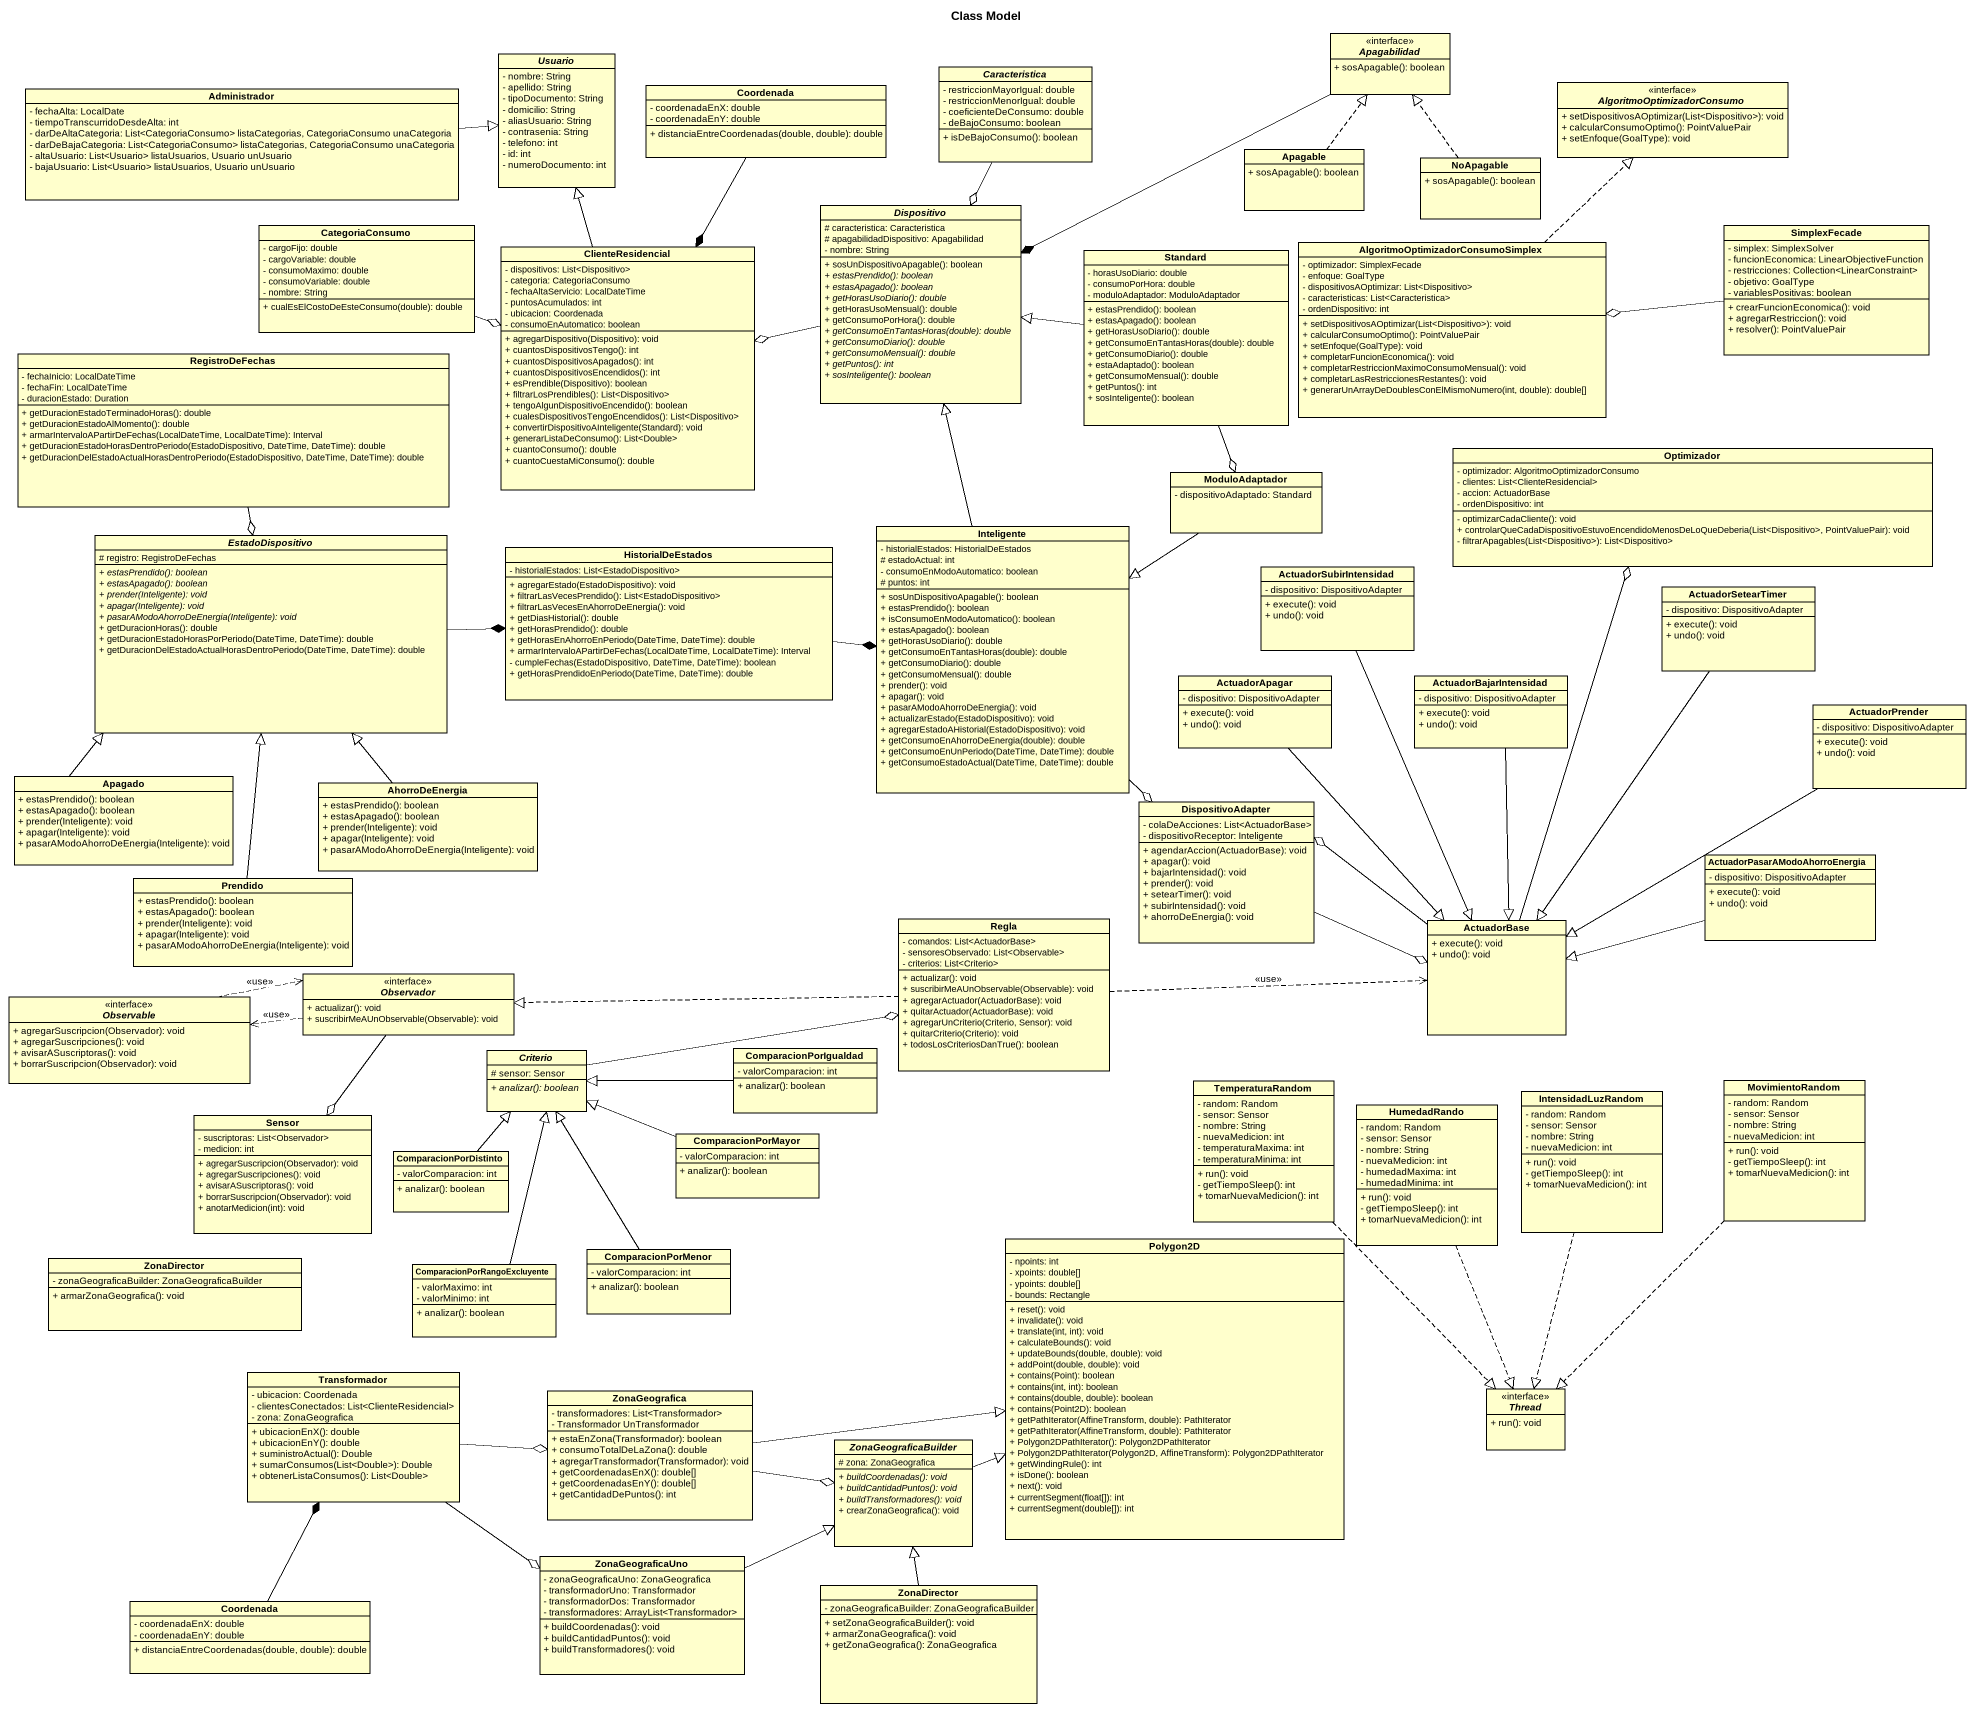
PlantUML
@startuml
title Class Model
hide circle
hide empty members
skinparam classAttributeIconSize 0
interface Apagabilidad {
  + sosApagable(): boolean
}
class Administrador {
  - fechaAlta: LocalDate
  - tiempoTranscurridoDesdeAlta: int
  - darDeAltaCategoria: List<CategoriaConsumo> listaCategorias, CategoriaConsumo unaCategoria
  - darDeBajaCategoria: List<CategoriaConsumo> listaCategorias, CategoriaConsumo unaCategoria
  - altaUsuario: List<Usuario> listaUsuarios, Usuario unUsuario
  - bajaUsuario: List<Usuario> listaUsuarios, Usuario unUsuario
}
abstract class Usuario {
  - nombre: String
  - apellido: String
  - tipoDocumento: String
  - domicilio: String
  - aliasUsuario: String
  - contrasenia: String
  - telefono: int
  - id: int
  - numeroDocumento: int
}
class Coordenada {
  - coordenadaEnX: double
  - coordenadaEnY: double
  + distanciaEntreCoordenadas(double, double): double
}
abstract class Caracteristica {
  - restriccionMayorIgual: double
  - restriccionMenorIgual: double
  - coeficienteDeConsumo: double
  - deBajoConsumo: boolean
  + isDeBajoConsumo(): boolean
}
interface AlgoritmoOptimizadorConsumo {
  + setDispositivosAOptimizar(List<Dispositivo>): void
  + calcularConsumoOptimo(): PointValuePair
  + setEnfoque(GoalType): void
}
class Apagable {
  + sosApagable(): boolean
}
class NoApagable {
  + sosApagable(): boolean
}
abstract class Dispositivo {
  # caracteristica: Caracteristica
  # apagabilidadDispositivo: Apagabilidad
  - nombre: String
  + sosUnDispositivoApagable(): boolean
  {abstract} + estasPrendido(): boolean
  {abstract} + estasApagado(): boolean
  {abstract} + getHorasUsoDiario(): double
  + getHorasUsoMensual(): double
  + getConsumoPorHora(): double
  {abstract} + getConsumoEnTantasHoras(double): double
  {abstract} + getConsumoDiario(): double
  {abstract} + getConsumoMensual(): double
  {abstract} + getPuntos(): int
  {abstract} + sosInteligente(): boolean
}
class CategoriaConsumo {
  - cargoFijo: double
  - cargoVariable: double
  - consumoMaximo: double
  - consumoVariable: double
  - nombre: String
  + cualEsElCostoDeEsteConsumo(double): double
}
class ClienteResidencial {
  - dispositivos: List<Dispositivo>
  - categoria: CategoriaConsumo
  - fechaAltaServicio: LocalDateTime
  - puntosAcumulados: int
  - ubicacion: Coordenada
  - consumoEnAutomatico: boolean
  + agregarDispositivo(Dispositivo): void
  + cuantosDispositivosTengo(): int
  + cuantosDispositivosApagados(): int
  + cuantosDispositivosEncendidos(): int
  + esPrendible(Dispositivo): boolean
  + filtrarLosPrendibles(): List<Dispositivo>
  + tengoAlgunDispositivoEncendido(): boolean
  + cualesDispositivosTengoEncendidos(): List<Dispositivo>
  + convertirDispositivoAInteligente(Standard): void
  + generarListaDeConsumo(): List<Double>
  + cuantoConsumo(): double
  + cuantoCuestaMiConsumo(): double
}
class Standard {
  - horasUsoDiario: double
  - consumoPorHora: double
  - moduloAdaptador: ModuloAdaptador
  + estasPrendido(): boolean
  + estasApagado(): boolean
  + getHorasUsoDiario(): double
  + getConsumoEnTantasHoras(double): double
  + getConsumoDiario(): double
  + estaAdaptado(): boolean
  + getConsumoMensual(): double
  + getPuntos(): int
  + sosInteligente(): boolean
}
class "AlgoritmoOptimizadorConsumoSimplex" as AlgoritmoOptimizadorConsumoS {
  - optimizador: SimplexFecade
  - enfoque: GoalType
  - dispositivosAOptimizar: List<Dispositivo>
  - caracteristicas: List<Caracteristica>
  - ordenDispositivo: int
  + setDispositivosAOptimizar(List<Dispositivo>): void
  + calcularConsumoOptimo(): PointValuePair
  + setEnfoque(GoalType): void
  + completarFuncionEconomica(): void
  + completarRestriccionMaximoConsumoMensual(): void
  + completarLasRestriccionesRestantes(): void
  + generarUnArrayDeDoublesConElMismoNumero(int, double): double[]
}
class SimplexFecade {
  - simplex: SimplexSolver
  - funcionEconomica: LinearObjectiveFunction
  - restricciones: Collection<LinearConstraint>
  - objetivo: GoalType
  - variablesPositivas: boolean
  + crearFuncionEconomica(): void
  + agregarRestriccion(): void
  + resolver(): PointValuePair
}
class RegistroDeFechas {
  - fechaInicio: LocalDateTime
  - fechaFin: LocalDateTime
  - duracionEstado: Duration
  + getDuracionEstadoTerminadoHoras(): double
  + getDuracionEstadoAlMomento(): double
  + armarIntervaloAPartirDeFechas(LocalDateTime, LocalDateTime): Interval
  + getDuracionEstadoHorasDentroPeriodo(EstadoDispositivo, DateTime, DateTime): double
  + getDuracionDelEstadoActualHorasDentroPeriodo(EstadoDispositivo, DateTime, DateTime): double
}
class ModuloAdaptador {
  - dispositivoAdaptado: Standard
}
class Optimizador {
  - optimizador: AlgoritmoOptimizadorConsumo
  - clientes: List<ClienteResidencial>
  - accion: ActuadorBase
  - ordenDispositivo: int
  - optimizarCadaCliente(): void
  + controlarQueCadaDispositivoEstuvoEncendidoMenosDeLoQueDeberia(List<Dispositivo>, PointValuePair): void
  - filtrarApagables(List<Dispositivo>): List<Dispositivo>
}
class Inteligente {
  - historialEstados: HistorialDeEstados
  # estadoActual: int
  - consumoEnModoAutomatico: boolean
  # puntos: int
  + sosUnDispositivoApagable(): boolean
  + estasPrendido(): boolean
  + isConsumoEnModoAutomatico(): boolean
  + estasApagado(): boolean
  + getHorasUsoDiario(): double
  + getConsumoEnTantasHoras(double): double
  + getConsumoDiario(): double
  + getConsumoMensual(): double
  + prender(): void
  + apagar(): void
  + pasarAModoAhorroDeEnergia(): void
  + actualizarEstado(EstadoDispositivo): void
  + agregarEstadoAHistorial(EstadoDispositivo): void
  + getConsumoEnAhorroDeEnergia(double): double
  + getConsumoEnUnPeriodo(DateTime, DateTime): double
  + getConsumoEstadoActual(DateTime, DateTime): double
}
abstract class EstadoDispositivo {
  # registro: RegistroDeFechas
  {abstract} + estasPrendido(): boolean
  {abstract} + estasApagado(): boolean
  {abstract} + prender(Inteligente): void
  {abstract} + apagar(Inteligente): void
  {abstract} + pasarAModoAhorroDeEnergia(Inteligente): void
  + getDuracionHoras(): double
  + getDuracionEstadoHorasPorPeriodo(DateTime, DateTime): double
  + getDuracionDelEstadoActualHorasDentroPeriodo(DateTime, DateTime): double
}
class HistorialDeEstados {
  - historialEstados: List<EstadoDispositivo>
  + agregarEstado(EstadoDispositivo): void
  + filtrarLasVecesPrendido(): List<EstadoDispositivo>
  + filtrarLasVecesEnAhorroDeEnergia(): void
  + getDiasHistorial(): double
  + getHorasPrendido(): double
  + getHorasEnAhorroEnPeriodo(DateTime, DateTime): double
  + armarIntervaloAPartirDeFechas(LocalDateTime, LocalDateTime): Interval
  - cumpleFechas(EstadoDispositivo, DateTime, DateTime): boolean
  + getHorasPrendidoEnPeriodo(DateTime, DateTime): double
}
class ActuadorSubirIntensidad {
  - dispositivo: DispositivoAdapter
  + execute(): void
  + undo(): void
}
class ActuadorSetearTimer {
  - dispositivo: DispositivoAdapter
  + execute(): void
  + undo(): void
}
class ActuadorApagar {
  - dispositivo: DispositivoAdapter
  + execute(): void
  + undo(): void
}
class ActuadorBajarIntensidad {
  - dispositivo: DispositivoAdapter
  + execute(): void
  + undo(): void
}
class ActuadorPrender {
  - dispositivo: DispositivoAdapter
  + execute(): void
  + undo(): void
}
class Apagado {
  + estasPrendido(): boolean
  + estasApagado(): boolean
  + prender(Inteligente): void
  + apagar(Inteligente): void
  + pasarAModoAhorroDeEnergia(Inteligente): void
}
class AhorroDeEnergia {
  + estasPrendido(): boolean
  + estasApagado(): boolean
  + prender(Inteligente): void
  + apagar(Inteligente): void
  + pasarAModoAhorroDeEnergia(Inteligente): void
}
class DispositivoAdapter {
  - colaDeAcciones: List<ActuadorBase>
  - dispositivoReceptor: Inteligente
  + agendarAccion(ActuadorBase): void
  + apagar(): void
  + bajarIntensidad(): void
  + prender(): void
  + setearTimer(): void
  + subirIntensidad(): void
  + ahorroDeEnergia(): void
}
class Prendido {
  + estasPrendido(): boolean
  + estasApagado(): boolean
  + prender(Inteligente): void
  + apagar(Inteligente): void
  + pasarAModoAhorroDeEnergia(Inteligente): void
}
class "ActuadorPasarAModoAhorroEnergia" as ActuadorPasarAModoAhorroEner {
  - dispositivo: DispositivoAdapter
  + execute(): void
  + undo(): void
}
class Regla {
  - comandos: List<ActuadorBase>
  - sensoresObservado: List<Observable>
  - criterios: List<Criterio>
  + actualizar(): void
  + suscribirMeAUnObservable(Observable): void
  + agregarActuador(ActuadorBase): void
  + quitarActuador(ActuadorBase): void
  + agregarUnCriterio(Criterio, Sensor): void
  + quitarCriterio(Criterio): void
  + todosLosCriteriosDanTrue(): boolean
}
class ActuadorBase {
  + execute(): void
  + undo(): void
}
interface Observable {
  + agregarSuscripcion(Observador): void
  + agregarSuscripciones(): void
  + avisarASuscriptoras(): void
  + borrarSuscripcion(Observador): void
}
interface Observador {
  + actualizar(): void
  + suscribirMeAUnObservable(Observable): void
}
abstract class Criterio {
  # sensor: Sensor
  {abstract} + analizar(): boolean
}
class ComparacionPorIgualdad {
  - valorComparacion: int
  + analizar(): boolean
}
class Sensor {
  - suscriptoras: List<Observador>
  - medicion: int
  + agregarSuscripcion(Observador): void
  + agregarSuscripciones(): void
  + avisarASuscriptoras(): void
  + borrarSuscripcion(Observador): void
  + anotarMedicion(int): void
}
class TemperaturaRandom {
  - random: Random
  - sensor: Sensor
  - nombre: String
  - nuevaMedicion: int
  - temperaturaMaxima: int
  - temperaturaMinima: int
  + run(): void
  - getTiempoSleep(): int
  + tomarNuevaMedicion(): int
}
class HumedadRando {
  - random: Random
  - sensor: Sensor
  - nombre: String
  - nuevaMedicion: int
  - humedadMaxima: int
  - humedadMinima: int
  + run(): void
  - getTiempoSleep(): int
  + tomarNuevaMedicion(): int
}
class IntensidadLuzRandom {
  - random: Random
  - sensor: Sensor
  - nombre: String
  - nuevaMedicion: int
  + run(): void
  - getTiempoSleep(): int
  + tomarNuevaMedicion(): int
}
class MovimientoRandom {
  - random: Random
  - sensor: Sensor
  - nombre: String
  - nuevaMedicion: int
  + run(): void
  - getTiempoSleep(): int
  + tomarNuevaMedicion(): int
}
class ComparacionPorDistinto {
  - valorComparacion: int
  + analizar(): boolean
}
class ComparacionPorMayor {
  - valorComparacion: int
  + analizar(): boolean
}
class ZonaDirector {
  - zonaGeograficaBuilder: ZonaGeograficaBuilder
  + armarZonaGeografica(): void
}
class "ComparacionPorRangoExcluyente" as ComparacionPorRangoExcluyent {
  - valorMaximo: int
  - valorMinimo: int
  + analizar(): boolean
}
class ComparacionPorMenor {
  - valorComparacion: int
  + analizar(): boolean
}
class Polygon2D {
  - npoints: int
  - xpoints: double[]
  - ypoints: double[]
  - bounds: Rectangle
  + reset(): void
  + invalidate(): void
  + translate(int, int): void
  + calculateBounds(): void
  + updateBounds(double, double): void
  + addPoint(double, double): void
  + contains(Point): boolean
  + contains(int, int): boolean
  + contains(double, double): boolean
  + contains(Point2D): boolean
  + getPathIterator(AffineTransform, double): PathIterator
  + getPathIterator(AffineTransform, double): PathIterator
  + Polygon2DPathIterator(): Polygon2DPathIterator
  + Polygon2DPathIterator(Polygon2D, AffineTransform): Polygon2DPathIterator
  + getWindingRule(): int
  + isDone(): boolean
  + next(): void
  + currentSegment(float[]): int
  + currentSegment(double[]): int
}
class Transformador {
  - ubicacion: Coordenada
  - clientesConectados: List<ClienteResidencial>
  - zona: ZonaGeografica
  + ubicacionEnX(): double
  + ubicacionEnY(): double
  + suministroActual(): Double
  + sumarConsumos(List<Double>): Double
  + obtenerListaConsumos(): List<Double>
}
class ZonaGeografica {
  - transformadores: List<Transformador>
  - Transformador UnTransformador
  + estaEnZona(Transformador): boolean
  + consumoTotalDeLaZona(): double
  + agregarTransformador(Transformador): void
  + getCoordenadasEnX(): double[]
  + getCoordenadasEnY(): double[]
  + getCantidadDePuntos(): int
}
interface Thread {
  + run(): void
}
abstract class ZonaGeograficaBuilder {
  # zona: ZonaGeografica
  {abstract} + buildCoordenadas(): void
  {abstract} + buildCantidadPuntos(): void
  {abstract} + buildTransformadores(): void
  + crearZonaGeografica(): void
}
class ZonaGeograficaUno {
  - zonaGeograficaUno: ZonaGeografica
  - transformadorUno: Transformador
  - transformadorDos: Transformador
  - transformadores: ArrayList<Transformador>
  + buildCoordenadas(): void
  + buildCantidadPuntos(): void
  + buildTransformadores(): void
}
class "ZonaDirector" as ZonaDirector_2 {
  - zonaGeograficaBuilder: ZonaGeograficaBuilder
  + setZonaGeograficaBuilder(): void
  + armarZonaGeografica(): void
  + getZonaGeografica(): ZonaGeografica
}
class "Coordenada" as Coordenada_2 {
  - coordenadaEnX: double
  - coordenadaEnY: double
  + distanciaEntreCoordenadas(double, double): double
}
Apagabilidad -left-* Dispositivo
Administrador -right-|> Usuario
Coordenada --* ClienteResidencial
Caracteristica --o Dispositivo
Apagable .up.|> Apagabilidad
NoApagable .up.|> Apagabilidad
Dispositivo -left-o ClienteResidencial
CategoriaConsumo -right-o ClienteResidencial
ClienteResidencial -up-|> Usuario
Standard -left-|> Dispositivo
Standard --o ModuloAdaptador
AlgoritmoOptimizadorConsumoS .up.|> AlgoritmoOptimizadorConsumo
SimplexFecade -left-o AlgoritmoOptimizadorConsumoS
RegistroDeFechas --o EstadoDispositivo
ModuloAdaptador --|> Inteligente
Inteligente -up-|> Dispositivo
Inteligente --o DispositivoAdapter
EstadoDispositivo -right-* HistorialDeEstados
HistorialDeEstados -right-* Inteligente
ActuadorSubirIntensidad --|> ActuadorBase
ActuadorSetearTimer --|> ActuadorBase
ActuadorApagar --|> ActuadorBase
ActuadorBajarIntensidad --|> ActuadorBase
ActuadorPrender -left-|> ActuadorBase
Apagado -up-|> EstadoDispositivo
AhorroDeEnergia -up-|> EstadoDispositivo
DispositivoAdapter -right-o ActuadorBase
Prendido -up-|> EstadoDispositivo
ActuadorPasarAModoAhorroEner -left-|> ActuadorBase
Regla .right.> ActuadorBase : <<use>>
Regla .left.|> Observador
ActuadorBase -up-o Optimizador
ActuadorBase -left-o DispositivoAdapter
Observable .right.> Observador : <<use>>
Observador .left.> Observable : <<use>>
Observador --o Sensor
Criterio -right-o Regla
ComparacionPorIgualdad -left-|> Criterio
TemperaturaRandom ..|> Thread
HumedadRando ..|> Thread
IntensidadLuzRandom ..|> Thread
MovimientoRandom ..|> Thread
ComparacionPorDistinto -up-|> Criterio
ComparacionPorMayor -left-|> Criterio
ComparacionPorRangoExcluyent -up-|> Criterio
ComparacionPorMenor -up-|> Criterio
Transformador -right-o ZonaGeografica
Transformador --o ZonaGeograficaUno
ZonaGeografica -right-|> Polygon2D
ZonaGeografica -right-o ZonaGeograficaBuilder
ZonaGeograficaBuilder -right-|> Polygon2D
ZonaGeograficaUno -right-|> ZonaGeograficaBuilder
ZonaDirector_2 -up-|> ZonaGeograficaBuilder
Coordenada_2 -up-* Transformador
@enduml
